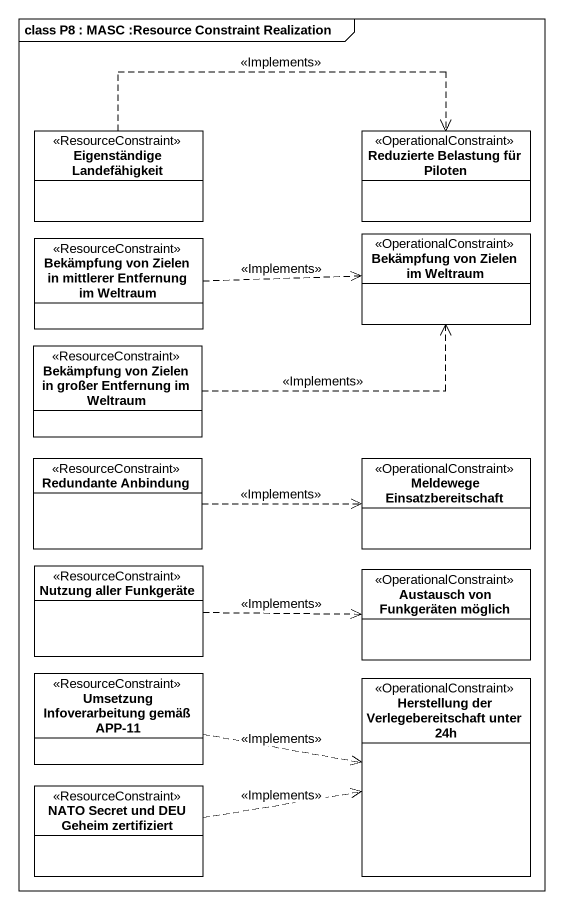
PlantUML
@startuml
mainframe class P8 : MASC :Resource Constraint Realization
hide circle
hide empty members
class "Eigenständige Landefähigkeit" as Eigenständige_Landefähigkeit <<ResourceConstraint>>
class "Reduzierte Belastung für Piloten" as Reduzierte_Belastung_für <<OperationalConstraint>>
class "Bekämpfung von Zielen in mittlerer Entfernung im Weltraum" as Bekämpfung_von_Zielen_in <<ResourceConstraint>>
class "Bekämpfung von Zielen im Weltraum" as Bekämpfung_von_Zielen_im <<OperationalConstraint>>
class "Bekämpfung von Zielen in großer Entfernung im Weltraum" as Bekämpfung_von_Zielen_in_2 <<ResourceConstraint>>
class "Redundante Anbindung" as Redundante_Anbindung <<ResourceConstraint>>
class "Meldewege Einsatzbereitschaft" as Meldewege <<OperationalConstraint>>
class "Nutzung aller Funkgeräte" as Nutzung_aller_Funkgeräte <<ResourceConstraint>>
class "Austausch von Funkgeräten möglich" as Austausch_von_Funkgeräten <<OperationalConstraint>>
class "Umsetzung Infoverarbeitung gemäß APP-11" as Umsetzung_Infoverarbeitung <<ResourceConstraint>>
class "Herstellung der Verlegebereitschaft unter 24h" as Herstellung_der <<OperationalConstraint>>
class "NATO Secret und DEU Geheim zertifiziert" as NATO_Secret_und_DEU_Geheim <<ResourceConstraint>>
Eigenständige_Landefähigkeit .right.> Reduzierte_Belastung_für : <<Implements>>
Bekämpfung_von_Zielen_in .right.> Bekämpfung_von_Zielen_im : <<Implements>>
Bekämpfung_von_Zielen_in_2 .right.> Bekämpfung_von_Zielen_im : <<Implements>>
Redundante_Anbindung .right.> Meldewege : <<Implements>>
Nutzung_aller_Funkgeräte .right.> Austausch_von_Funkgeräten : <<Implements>>
Umsetzung_Infoverarbeitung .right.> Herstellung_der : <<Implements>>
NATO_Secret_und_DEU_Geheim .right.> Herstellung_der : <<Implements>>
@enduml
